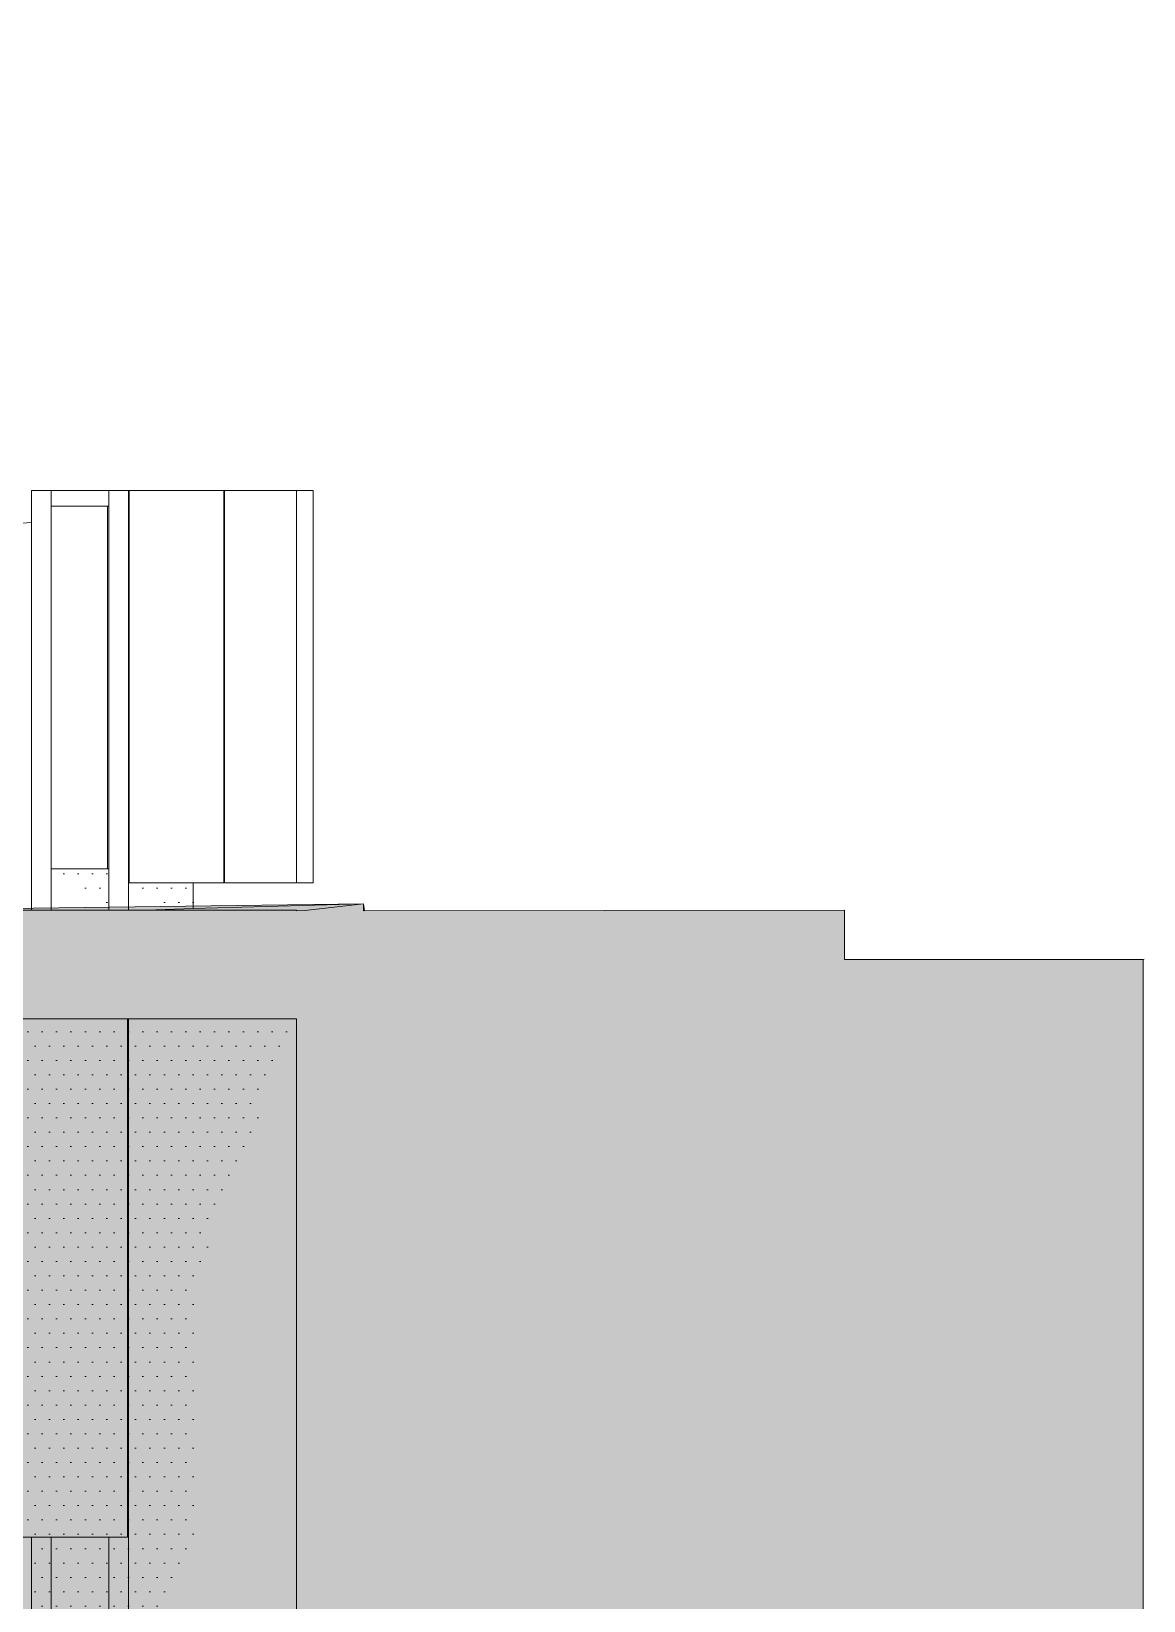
# Model space of a CAD drawing. Header units: metres. Extents: x -111189 to -108577, y -72951 to -72647.
# Drawn here: x -108740.36 to -108736.986, y -72945.997 to -72941.237 of the extents above; entities that cross this region are included whole.
import ezdxf

# ---------------------------------------------------------------- set-up
doc = ezdxf.new("R2010")
doc.units = ezdxf.units.M
doc.header["$MEASUREMENT"] = 0
for name, color, linetype in [('00 - DESENHO 2D', 7, 'Continuous'), ('02 - ESTRADAS', 7, 'Continuous'), ('02 - PASSEIOS', 7, 'Continuous'), ('03 - LAJES', 7, 'Continuous'), ('07 - MUROS', 7, 'Continuous')]:
    doc.layers.add(name, color=color, linetype=linetype)
pattern_1 = [(360, (-108919.279413, -72941.96242), (0.021783658, 0.043567315), [0, -0.043567315])]

# ---------------------------------------------------------------- blocks, each defined once
blk = doc.blocks.new('Corte Elem_2112_1', base_point=(-108919.2794, -72941.9624))
at = {"layer": '02 - ESTRADAS', "color": 7, "linetype": 'Continuous', "lineweight": 20}
blk.add_line((-108736.9844, -72944.0515), (-108737.8932, -72944.0526), dxfattribs=at)
blk = doc.blocks.new('Corte Elem_2113_1', base_point=(-108919.2794, -72941.9624))
at = {"layer": '02 - PASSEIOS', "color": 7, "linetype": 'Continuous', "lineweight": 20}
for q in [(-108739.3519, -72943.9043), (-108737.8932, -72944.0526)]:
    blk.add_line((-108737.8932, -72943.9026), q, dxfattribs=at)
blk = doc.blocks.new('Corte Elem_2123_1', base_point=(-108919.2794, -72941.9624))
at = {"layer": '07 - MUROS', "color": 7, "linetype": 'Continuous', "lineweight": 13}
for p, q in [((-108740.3596, -72942.7264), (-108741.4714, -72942.8107)), ((-108740.3596, -72942.7264), (-108740.3596, -72943.9025)), ((-108740.3596, -72945.8051), (-108740.3596, -72948.2254))]:
    blk.add_line(p, q, dxfattribs=at)
blk = doc.blocks.new('Corte Elem_2124_1', base_point=(-108919.2794, -72941.9624))
at = {"layer": '07 - MUROS', "color": 7, "linetype": 'Continuous', "lineweight": 13}
for p, q in [((-108739.5558, -72942.6298), (-108739.7735, -72942.6298)), ((-108739.7735, -72942.6298), (-108739.7735, -72943.8198)), ((-108739.7735, -72943.8198), (-108739.5558, -72943.8198))]:
    blk.add_line(p, q, dxfattribs=at)
at = {"layer": '07 - MUROS', "color": 7, "linetype": 'Continuous', "lineweight": 20}
for p, q in [((-108739.5558, -72942.6298), (-108739.5558, -72943.8198)), ((-108739.5048, -72942.6298), (-108739.5558, -72942.6298)), ((-108739.5048, -72942.6298), (-108739.5048, -72943.8198)), ((-108739.5048, -72943.8198), (-108739.5558, -72943.8198))]:
    blk.add_line(p, q, dxfattribs=at)
blk = doc.blocks.new('Corte Elem_2129_1', base_point=(-108919.2794, -72941.9624))
at = {"layer": '03 - LAJES', "linetype": 'Continuous', "lineweight": 13}
h = blk.add_hatch(dxfattribs=at)
h.set_pattern_fill('DOTS_0001', color=251, style=0, pattern_type=2)
h.set_pattern_definition(pattern_1)
h.paths.add_polyline_path([(-108741.9778, -72943.9025), (-108741.9778, -72943.9066), (-108741.9777, -72943.9066), (-108741.9777, -72943.9025)])
h = blk.add_hatch(dxfattribs=at)
h.set_pattern_fill('DOTS_0001', color=251, style=0, pattern_type=2)
h.set_pattern_definition(pattern_1)
h.paths.add_polyline_path([(-108742.4294, -72945.8051), (-108740.0677, -72945.8051), (-108740.0677, -72944.2325), (-108740.5599, -72944.2325), (-108740.5599, -72945.0124), (-108741.9777, -72945.0124), (-108741.9777, -72945.0824), (-108742.4294, -72945.0824)])
at = {"layer": '03 - LAJES', "color": 7, "linetype": 'Continuous', "lineweight": 13}
for p, q in [((-108742.4294, -72943.9025), (-108741.9392, -72943.9025)), ((-108742.4294, -72943.9541), (-108742.4294, -72943.9025)), ((-108740.8162, -72943.9025), (-108740.0677, -72943.9025)), ((-108740.0677, -72945.8051), (-108740.0677, -72944.2325)), ((-108742.4294, -72945.8051), (-108742.4294, -72945.0824)), ((-108742.4294, -72945.8051), (-108740.0677, -72945.8051))]:
    blk.add_line(p, q, dxfattribs=at)
blk = doc.blocks.new('Corte Elem_2164_1', base_point=(-108919.2794, -72941.9624))
at = {"layer": '07 - MUROS', "linetype": 'Continuous', "lineweight": 13}
h = blk.add_hatch(dxfattribs=at)
h.set_pattern_fill('DOTS_0001', color=251, style=0, pattern_type=2)
h.set_pattern_definition(pattern_1)
h.paths.add_polyline_path([(-108739.9642, -72943.901), (-108739.7018, -72943.901), (-108739.6949, -72943.9008), (-108739.6999, -72943.901), (-108739.68, -72943.901), (-108739.8688, -72943.8978)])
h = blk.add_hatch(dxfattribs=at)
h.set_pattern_fill('DOTS_0001', color=251, style=0, pattern_type=2)
h.set_pattern_definition(pattern_1)
h.paths.add_polyline_path([(-108739.8688, -72943.8978), (-108739.68, -72943.901), (-108739.4867, -72943.896), (-108739.4404, -72943.8909), (-108739.3974, -72943.8844)])
h = blk.add_hatch(dxfattribs=at)
h.set_pattern_fill('DOTS_0001', color=251, style=0, pattern_type=2)
h.set_pattern_definition(pattern_1)
h.paths.add_polyline_path([(-108739.5558, -72943.9042), (-108739.5558, -72943.9043), (-108739.5542, -72943.9042)])
h = blk.add_hatch(dxfattribs=at)
h.set_pattern_fill('DOTS_0001', color=251, style=0, pattern_type=2)
h.set_pattern_definition(pattern_1)
h.paths.add_polyline_path([(-108739.5558, -72944.2325), (-108740.065, -72944.2325), (-108740.065, -72946.3394), (-108739.8544, -72945.7908), (-108739.8544, -72945.0109)])
at = {"layer": '07 - MUROS', "color": 7, "linetype": 'Continuous', "lineweight": 13}
for p, q in [((-108739.8688, -72943.8978), (-108740.0109, -72943.9025)), ((-108739.8688, -72943.8978), (-108739.3519, -72943.8831)), ((-108740.065, -72944.2325), (-108740.065, -72948.1298))]:
    blk.add_line(p, q, dxfattribs=at)
at = {"layer": '07 - MUROS', "color": 7, "linetype": 'Continuous', "lineweight": 20}
for p, q in [((-108739.3519, -72943.8831), (-108739.3519, -72943.9043)), ((-108739.5558, -72944.2325), (-108739.5558, -72949.3812))]:
    blk.add_line(p, q, dxfattribs=at)
at = {"layer": '07 - MUROS', "color": 7, "linetype": 'Continuous', "lineweight": 20, "flags": 128}
blk.add_lwpolyline([(-108739.3519, -72943.8831), (-108739.5299, -72943.9035), (-108739.5558, -72943.9043)], dxfattribs=at)
blk = doc.blocks.new('Corte Elem_2165_1', base_point=(-108919.2794, -72941.9624))
at = {"layer": '07 - MUROS', "color": 7, "linetype": 'Continuous', "lineweight": 13}
for p, q in [((-108739.7754, -72942.6298), (-108740.063, -72942.6298)), ((-108740.063, -72942.6298), (-108740.063, -72943.8198)), ((-108739.7754, -72942.6298), (-108739.7735, -72942.6298)), ((-108739.7754, -72942.6298), (-108739.7754, -72943.8198)), ((-108740.063, -72943.8198), (-108739.7754, -72943.8198)), ((-108739.7754, -72943.8198), (-108739.7735, -72943.8198))]:
    blk.add_line(p, q, dxfattribs=at)
blk = doc.blocks.new('Corte Elem_2207_1', base_point=(-108919.2794, -72941.9624))
at = {"layer": '07 - MUROS', "color": 7, "linetype": 'Continuous', "lineweight": 20}
for p, q in [((-108740.5599, -72943.9025), (-108740.5599, -72943.9043)), ((-108739.5558, -72943.9025), (-108740.5599, -72943.9025)), ((-108739.5558, -72943.9025), (-108739.5558, -72943.9043)), ((-108739.5558, -72944.2325), (-108740.5599, -72944.2325))]:
    blk.add_line(p, q, dxfattribs=at)
blk = doc.blocks.new('Corte Elem_2208_1', base_point=(-108919.2794, -72941.9624))
at = {"layer": '07 - MUROS', "linetype": 'Continuous', "lineweight": 13}
h = blk.add_hatch(dxfattribs=at)
h.set_pattern_fill('DOTS_0001', color=251, style=0, pattern_type=2)
h.set_pattern_definition(pattern_1)
h.paths.add_polyline_path([(-108740.0578, -72943.8256), (-108739.9642, -72943.901), (-108739.8688, -72943.8978), (-108739.8688, -72943.8198), (-108740.0578, -72943.8198)])
h = blk.add_hatch(dxfattribs=at)
h.set_pattern_fill('DOTS_0001', color=251, style=0, pattern_type=2)
h.set_pattern_definition(pattern_1)
h.paths.add_polyline_path([(-108740.1251, -72945.8051), (-108740.1251, -72946.4962), (-108740.065, -72946.3394), (-108740.065, -72944.2325), (-108740.0677, -72944.2325), (-108740.0677, -72945.8051)])
at = {"layer": '07 - MUROS', "color": 7, "linetype": 'Continuous', "lineweight": 13}
for p, q in [((-108740.1251, -72942.6298), (-108740.065, -72942.6298)), ((-108740.1251, -72942.6298), (-108740.1251, -72943.9025)), ((-108740.065, -72942.6298), (-108740.063, -72942.6298)), ((-108740.065, -72942.6298), (-108740.065, -72943.9025)), ((-108739.8688, -72943.8198), (-108739.8688, -72943.8978)), ((-108740.1251, -72945.8051), (-108740.1251, -72948.1298))]:
    blk.add_line(p, q, dxfattribs=at)
blk = doc.blocks.new('Corte Elem_2211_1', base_point=(-108919.2794, -72941.9624))
at = {"layer": '07 - MUROS', "linetype": 'Continuous', "lineweight": 13}
h = blk.add_hatch(dxfattribs=at)
h.set_pattern_fill('DOTS_0001', color=251, style=0, pattern_type=2)
h.set_pattern_definition(pattern_1)
h.paths.add_polyline_path([(-108740.1251, -72943.8984), (-108740.1493, -72943.8989), (-108740.1251, -72943.8989)])
h = blk.add_hatch(dxfattribs=at)
h.set_pattern_fill('DOTS_0001', color=251, style=0, pattern_type=2)
h.set_pattern_definition(pattern_1)
h.paths.add_polyline_path([(-108740.2994, -72946.9505), (-108740.1251, -72946.4964), (-108740.1251, -72945.8051), (-108740.2994, -72945.8051)])
at = {"layer": '07 - MUROS', "color": 7, "linetype": 'Continuous', "lineweight": 13}
for p, q in [((-108740.1251, -72943.9024), (-108740.2994, -72943.9025)), ((-108740.2994, -72945.8051), (-108740.2994, -72948.1298))]:
    blk.add_line(p, q, dxfattribs=at)
blk = doc.blocks.new('Corte Elem_2275_1', base_point=(-108919.2794, -72941.9624))
at = {"layer": '07 - MUROS', "linetype": 'Continuous', "lineweight": 13}
h = blk.add_hatch(dxfattribs=at)
h.set_pattern_fill('DOTS_0001', color=251, style=0, pattern_type=2)
h.set_pattern_definition(pattern_1)
h.paths.add_polyline_path([(-108740.2962, -72943.7774), (-108740.2962, -72943.7807), (-108740.1493, -72943.8989), (-108740.1251, -72943.8984), (-108740.1251, -72943.7774)])
h = blk.add_hatch(dxfattribs=at)
h.set_pattern_fill('DOTS_0001', color=251, style=0, pattern_type=2)
h.set_pattern_definition(pattern_1)
h.paths.add_polyline_path([(-108740.3596, -72945.8051), (-108740.3596, -72947.1073), (-108740.2994, -72946.9505), (-108740.2994, -72945.8051)])
at = {"layer": '07 - MUROS', "color": 7, "linetype": 'Continuous', "lineweight": 13}
for p, q in [((-108740.3596, -72942.6298), (-108740.2994, -72942.6298)), ((-108740.3596, -72942.6298), (-108740.3596, -72942.7264)), ((-108740.2994, -72942.6298), (-108740.1251, -72942.6298)), ((-108740.2994, -72942.6298), (-108740.2994, -72943.9025)), ((-108740.3596, -72942.7264), (-108740.3596, -72943.9025)), ((-108740.3596, -72945.8051), (-108740.3596, -72948.1298))]:
    blk.add_line(p, q, dxfattribs=at)
blk = doc.blocks.new('Corte Elem_2276_1', base_point=(-108919.2794, -72941.9624))
at = {"layer": '07 - MUROS', "color": 7, "linetype": 'Continuous', "lineweight": 13}
for p, q in [((-108740.1287, -72942.6774), (-108740.2991, -72942.6774)), ((-108740.2991, -72942.6774), (-108740.2991, -72943.7774)), ((-108740.1287, -72942.6774), (-108740.1251, -72942.6774)), ((-108740.1287, -72942.6774), (-108740.1287, -72943.7774)), ((-108740.2991, -72943.7774), (-108740.1287, -72943.7774)), ((-108740.1287, -72943.7774), (-108740.1251, -72943.7774))]:
    blk.add_line(p, q, dxfattribs=at)

msp = doc.modelspace()

# ---------------------------------------------------------------- hatches: boundary and pattern name
at = {"layer": '00 - DESENHO 2D', "linetype": 'Continuous', "lineweight": 13}
msp.add_hatch(color=251, dxfattribs=at).paths.add_polyline_path([(-108761.0968, -72942.6933), (-108760.0914, -72942.7419), (-108760.0914, -72941.2418), (-108759.891, -72941.2366), (-108759.891, -72942.6824), (-108756.9098, -72942.6824), (-108755.0494, -72942.8686), (-108755.0494, -72941.9824), (-108754.7994, -72941.9824), (-108754.7994, -72944.6824), (-108748.409, -72944.6824), (-108745.439, -72944.365), (-108744.0097, -72944.216), (-108740.8162, -72943.9025), (-108739.3519, -72943.8831), (-108739.349, -72943.9043), (-108737.8932, -72943.9026), (-108737.8932, -72944.0526), (-108736.9878, -72944.0526), (-108736.9878, -72951.1828), (-108761.0968, -72951.1828)])

# ---------------------------------------------------------------- linework, layer by layer
at = {"layer": '00 - DESENHO 2D', "color": 7, "linetype": 'Continuous', "lineweight": 20, "flags": 128}
msp.add_lwpolyline([(-108761.0968, -72942.6933), (-108760.0914, -72942.7419), (-108760.0914, -72941.2418), (-108759.891, -72941.2366), (-108759.891, -72942.6824), (-108756.9098, -72942.6824), (-108755.0494, -72942.8686), (-108755.0494, -72941.9824), (-108754.7994, -72941.9824), (-108754.7994, -72944.6824), (-108748.409, -72944.6824), (-108745.439, -72944.365), (-108744.0097, -72944.216), (-108740.8162, -72943.9025), (-108739.3519, -72943.8831), (-108739.349, -72943.9043), (-108737.8932, -72943.9026), (-108737.8932, -72944.0526), (-108736.9878, -72944.0526), (-108736.9878, -72951.1828), (-108761.0968, -72951.1828)], close=True, dxfattribs=at)

# ---------------------------------------------------------------- block references
at = {"layer": '02 - ESTRADAS', "lineweight": 0}
msp.add_blockref('Corte Elem_2112_1', (-108919.2794, -72941.9624), dxfattribs=at)
at = {"layer": '02 - PASSEIOS', "lineweight": 0}
msp.add_blockref('Corte Elem_2113_1', (-108919.2794, -72941.9624), dxfattribs=at)
at = {"layer": '03 - LAJES', "lineweight": 0}
msp.add_blockref('Corte Elem_2129_1', (-108919.2794, -72941.9624), dxfattribs=at)
at = {"layer": '07 - MUROS', "lineweight": 0}
for name in ['Corte Elem_2275_1', 'Corte Elem_2208_1', 'Corte Elem_2165_1', 'Corte Elem_2124_1', 'Corte Elem_2276_1', 'Corte Elem_2123_1', 'Corte Elem_2207_1', 'Corte Elem_2211_1', 'Corte Elem_2164_1']:
    msp.add_blockref(name, (-108919.2794, -72941.9624), dxfattribs=at)

doc.saveas('drawing.dxf')
